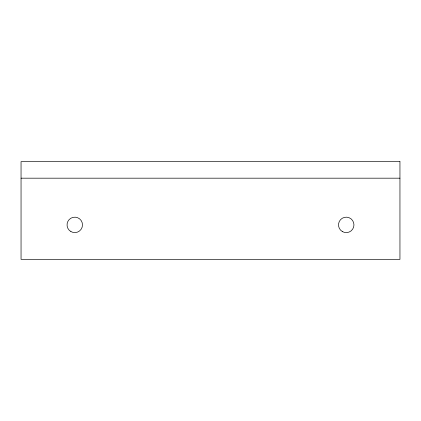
<?xml version="1.0" encoding="UTF-8"?>
<svg xmlns="http://www.w3.org/2000/svg" width="421" height="421" viewBox="0 0 421 421"><rect width="100%" height="100%" fill="white"/><g stroke="black" fill="none" stroke-linecap="round" stroke-linejoin="round"><path stroke-width="0.63" d="M21.05 178.183L399.95 178.183M399.95 161.638L21.05 161.638L21.05 259.362L399.95 259.362L399.95 161.638M342.368 231.576A7.72 7.72 0 0 0 353.956 224.888A7.72 7.72 0 0 0 342.368 218.199A7.72 7.72 0 0 0 342.368 231.576M70.907 231.576A7.72 7.72 0 0 0 82.49 224.888A7.72 7.72 0 0 0 70.907 218.199A7.72 7.72 0 0 0 70.907 231.576"/></g></svg>
